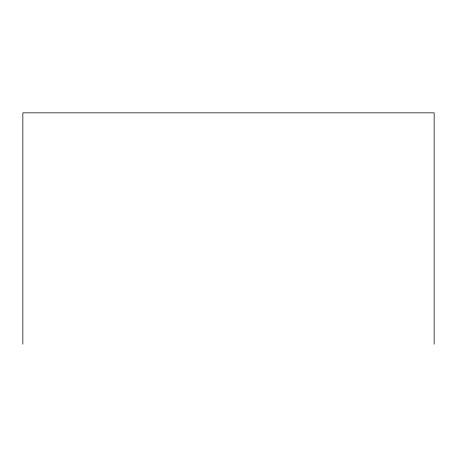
<?xml version="1.0" encoding="UTF-8"?>
<svg xmlns="http://www.w3.org/2000/svg" width="457" height="457" viewBox="0 0 457 457"><rect width="100%" height="100%" fill="white"/><g stroke="black" fill="none" stroke-linecap="round" stroke-linejoin="round"><path stroke-width="0.69" d="M434.15 344.155L434.15 112.845L22.85 112.845L22.85 344.155"/></g></svg>
